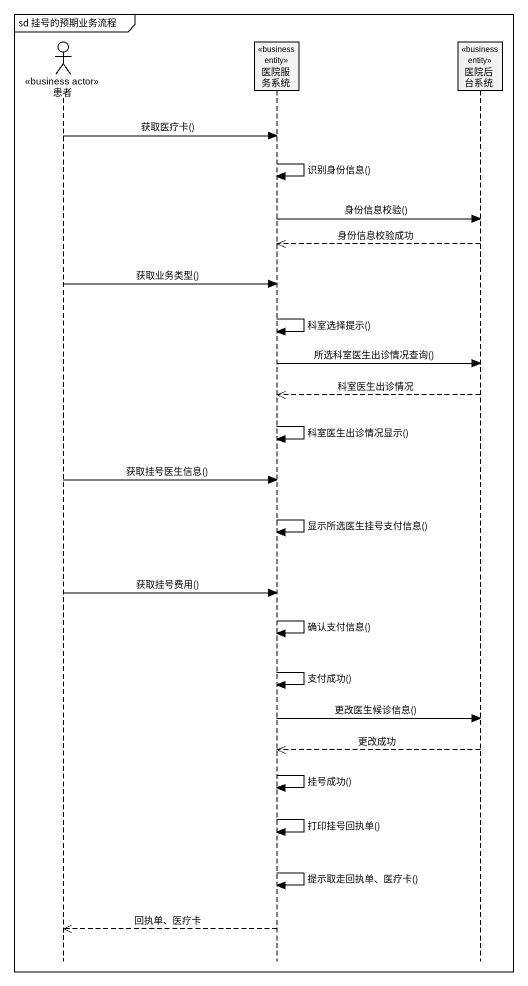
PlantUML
@startuml
mainframe sd 挂号的预期业务流程
hide footbox
actor 患者 <<business actor>>
participant 医院服务系统 <<business entity>>
participant 医院后台系统 <<business entity>>

患者 -> 医院服务系统 : 获取医疗卡()
医院服务系统 -> 医院服务系统 : 识别身份信息()
医院服务系统 -> 医院后台系统 : 身份信息校验()
医院后台系统 -->> 医院服务系统 : 身份信息校验成功
患者 -> 医院服务系统 : 获取业务类型()
医院服务系统 -> 医院服务系统 : 科室选择提示()
医院服务系统 -> 医院后台系统 : 所选科室医生出诊情况查询()
医院后台系统 -->> 医院服务系统 : 科室医生出诊情况
医院服务系统 -> 医院服务系统 : 科室医生出诊情况显示()
患者 -> 医院服务系统 : 获取挂号医生信息()
医院服务系统 -> 医院服务系统 : 显示所选医生挂号支付信息()
患者 -> 医院服务系统 : 获取挂号费用()
医院服务系统 -> 医院服务系统 : 确认支付信息()
医院服务系统 -> 医院服务系统 : 支付成功()
医院服务系统 -> 医院后台系统 : 更改医生候诊信息()
医院后台系统 -->> 医院服务系统 : 更改成功
医院服务系统 -> 医院服务系统 : 挂号成功()
医院服务系统 -> 医院服务系统 : 打印挂号回执单()
医院服务系统 -> 医院服务系统 : 提示取走回执单、医疗卡()
医院服务系统 -->> 患者 : 回执单、医疗卡
@enduml
